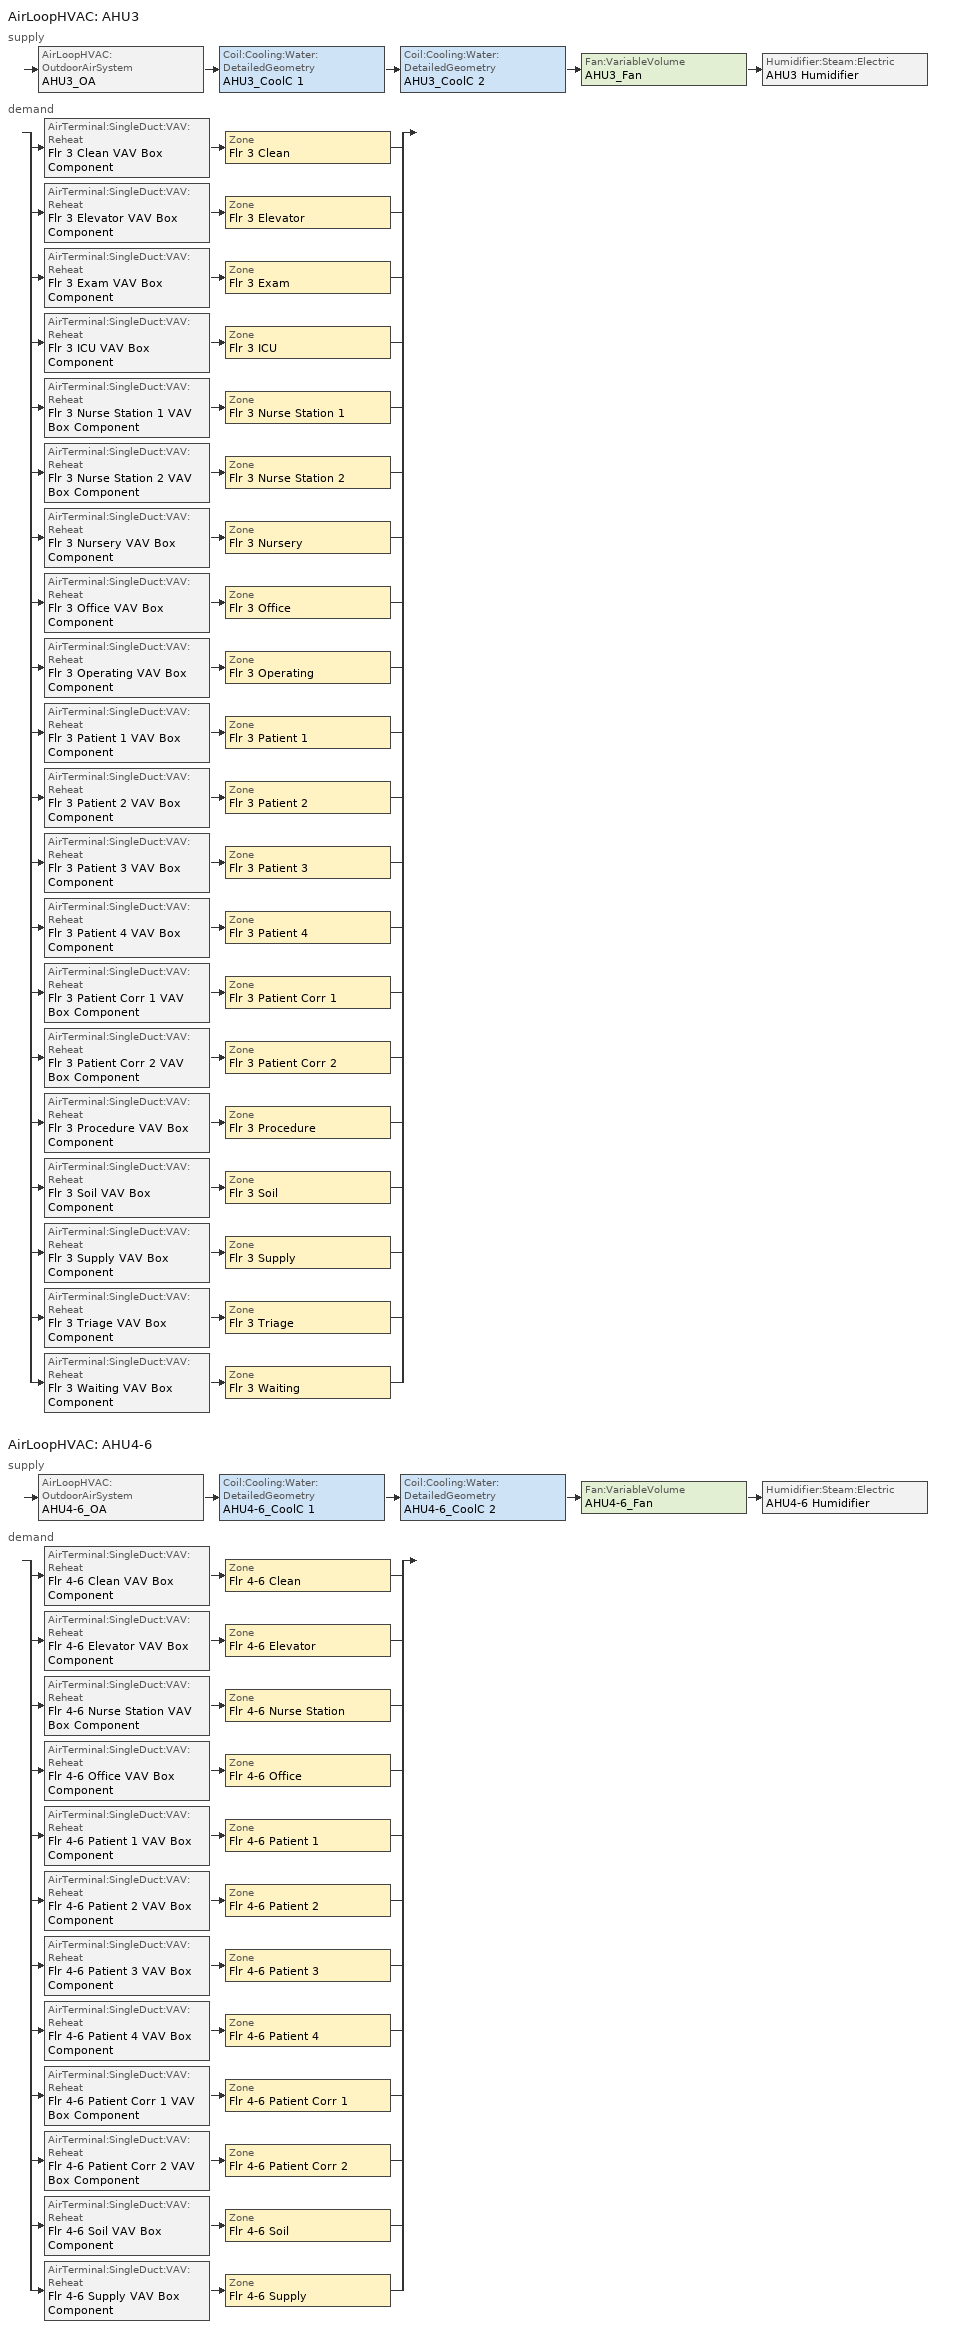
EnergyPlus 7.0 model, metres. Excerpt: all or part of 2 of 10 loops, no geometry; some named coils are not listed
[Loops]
AirLoopHVAC 'AHU3'
 supply: AirLoopHVAC:OutdoorAirSystem 'AHU3_OA' > Coil:Cooling:Water:DetailedGeometry 'AHU3_CoolC 1' > Coil:Cooling:Water:DetailedGeometry 'AHU3_CoolC 2' > Fan:VariableVolume 'AHU3_Fan' > Humidifier:Steam:Electric 'AHU3 Humidifier'
 demand: split
  | AirTerminal:SingleDuct:VAV:Reheat 'Flr 3 Clean VAV Box Component' > Zone 'Flr 3 Clean'
  | AirTerminal:SingleDuct:VAV:Reheat 'Flr 3 Elevator VAV Box Component' > Zone 'Flr 3 Elevator'
  | AirTerminal:SingleDuct:VAV:Reheat 'Flr 3 Exam VAV Box Component' > Zone 'Flr 3 Exam'
  | AirTerminal:SingleDuct:VAV:Reheat 'Flr 3 ICU VAV Box Component' > Zone 'Flr 3 ICU'
  | AirTerminal:SingleDuct:VAV:Reheat 'Flr 3 Nurse Station 1 VAV Box Component' > Zone 'Flr 3 Nurse Station 1'
  | AirTerminal:SingleDuct:VAV:Reheat 'Flr 3 Nurse Station 2 VAV Box Component' > Zone 'Flr 3 Nurse Station 2'
  | AirTerminal:SingleDuct:VAV:Reheat 'Flr 3 Nursery VAV Box Component' > Zone 'Flr 3 Nursery'
  | AirTerminal:SingleDuct:VAV:Reheat 'Flr 3 Office VAV Box Component' > Zone 'Flr 3 Office'
  | AirTerminal:SingleDuct:VAV:Reheat 'Flr 3 Operating VAV Box Component' > Zone 'Flr 3 Operating'
  | AirTerminal:SingleDuct:VAV:Reheat 'Flr 3 Patient 1 VAV Box Component' > Zone 'Flr 3 Patient 1'
  | AirTerminal:SingleDuct:VAV:Reheat 'Flr 3 Patient 2 VAV Box Component' > Zone 'Flr 3 Patient 2'
  | AirTerminal:SingleDuct:VAV:Reheat 'Flr 3 Patient 3 VAV Box Component' > Zone 'Flr 3 Patient 3'
  | AirTerminal:SingleDuct:VAV:Reheat 'Flr 3 Patient 4 VAV Box Component' > Zone 'Flr 3 Patient 4'
  | AirTerminal:SingleDuct:VAV:Reheat 'Flr 3 Patient Corr 1 VAV Box Component' > Zone 'Flr 3 Patient Corr 1'
  | AirTerminal:SingleDuct:VAV:Reheat 'Flr 3 Patient Corr 2 VAV Box Component' > Zone 'Flr 3 Patient Corr 2'
  | AirTerminal:SingleDuct:VAV:Reheat 'Flr 3 Procedure VAV Box Component' > Zone 'Flr 3 Procedure'
  | AirTerminal:SingleDuct:VAV:Reheat 'Flr 3 Soil VAV Box Component' > Zone 'Flr 3 Soil'
  | AirTerminal:SingleDuct:VAV:Reheat 'Flr 3 Supply VAV Box Component' > Zone 'Flr 3 Supply'
  | AirTerminal:SingleDuct:VAV:Reheat 'Flr 3 Triage VAV Box Component' > Zone 'Flr 3 Triage'
  | AirTerminal:SingleDuct:VAV:Reheat 'Flr 3 Waiting VAV Box Component' > Zone 'Flr 3 Waiting'
AirLoopHVAC 'AHU4-6'
 supply: AirLoopHVAC:OutdoorAirSystem 'AHU4-6_OA' > Coil:Cooling:Water:DetailedGeometry 'AHU4-6_CoolC 1' > Coil:Cooling:Water:DetailedGeometry 'AHU4-6_CoolC 2' > Fan:VariableVolume 'AHU4-6_Fan' > Humidifier:Steam:Electric 'AHU4-6 Humidifier'
 demand: split
  | AirTerminal:SingleDuct:VAV:Reheat 'Flr 4-6 Clean VAV Box Component' > Zone 'Flr 4-6 Clean'
  | AirTerminal:SingleDuct:VAV:Reheat 'Flr 4-6 Elevator VAV Box Component' > Zone 'Flr 4-6 Elevator'
  | AirTerminal:SingleDuct:VAV:Reheat 'Flr 4-6 Nurse Station VAV Box Component' > Zone 'Flr 4-6 Nurse Station'
  | AirTerminal:SingleDuct:VAV:Reheat 'Flr 4-6 Office VAV Box Component' > Zone 'Flr 4-6 Office'
  | AirTerminal:SingleDuct:VAV:Reheat 'Flr 4-6 Patient 1 VAV Box Component' > Zone 'Flr 4-6 Patient 1'
  | AirTerminal:SingleDuct:VAV:Reheat 'Flr 4-6 Patient 2 VAV Box Component' > Zone 'Flr 4-6 Patient 2'
  | AirTerminal:SingleDuct:VAV:Reheat 'Flr 4-6 Patient 3 VAV Box Component' > Zone 'Flr 4-6 Patient 3'
  | AirTerminal:SingleDuct:VAV:Reheat 'Flr 4-6 Patient 4 VAV Box Component' > Zone 'Flr 4-6 Patient 4'
  | AirTerminal:SingleDuct:VAV:Reheat 'Flr 4-6 Patient Corr 1 VAV Box Component' > Zone 'Flr 4-6 Patient Corr 1'
  | AirTerminal:SingleDuct:VAV:Reheat 'Flr 4-6 Patient Corr 2 VAV Box Component' > Zone 'Flr 4-6 Patient Corr 2'
  | AirTerminal:SingleDuct:VAV:Reheat 'Flr 4-6 Soil VAV Box Component' > Zone 'Flr 4-6 Soil'
  | AirTerminal:SingleDuct:VAV:Reheat 'Flr 4-6 Supply VAV Box Component' > Zone 'Flr 4-6 Supply'
[Sizing:Zone] Zone Cooling Design Supply Air Temperature {C}=14; Zone Heating Design Supply Air Temperature {C}=30; Zone Cooling Design Supply Air Humidity Ratio {kg-H20/kg-air}=0.0085; Zone Heating Design Supply Air Humidity Ratio {kg-H20/kg-air}=0.008; Cooling Minimum Air Flow Fraction=0; Heating Design Air Flow Method {Flow/Zone | DesignDay}=DesignDay; Heating Design Air Flow Rate=0; Design Zone Air Distribution Effectiveness in Cooling Mode=1; Design Zone Air Distribution Effectiveness in Heating Mode=1
Name | Design Specification Outdoor Air Object | Cooling Design Air Flow Method {Flow/Zone | DesignDay | DesignDayWithLimit} | Cooling Minimum Air Flow
Flr 3 Clean | Flr 3 Clean OA Design Spec | DesignDayWithLimit | 0.137258
Flr 3 Elevator | Flr 3 Elevator OA Design Spec | DesignDay
Flr 3 Exam | Flr 3 Exam OA Design Spec | DesignDayWithLimit | 1.16595
Flr 3 ICU | Flr 3 ICU OA Design Spec | DesignDayWithLimit | 0.660726
Flr 3 Nurse Station 1 | Flr 3 Nurse Station 1 OA Design Spec | DesignDay
Flr 3 Nurse Station 2 | Flr 3 Nurse Station 2 OA Design Spec | DesignDay
Flr 3 Nursery | Flr 3 Nursery OA Design Spec | DesignDayWithLimit | 0.311485
Flr 3 Office | Flr 3 Office OA Design Spec | DesignDay
Flr 3 Operating | Flr 3 Operating OA Design Spec | DesignDayWithLimit | 2.83168
Flr 3 Patient 1 | Flr 3 Patient 1 OA Design Spec | DesignDayWithLimit | 0.786579
Flr 3 Patient 2 | Flr 3 Patient 2 OA Design Spec | DesignDayWithLimit | 0.786579
Flr 3 Patient 3 | Flr 3 Patient 3 OA Design Spec | DesignDayWithLimit | 0.621397
Flr 3 Patient 4 | Flr 3 Patient 4 OA Design Spec | DesignDayWithLimit | 0.621397
Flr 3 Patient Corr 1 | Flr 3 Patient Corr 1 OA Design Spec | DesignDayWithLimit | 0.431373
Flr 3 Patient Corr 2 | Flr 3 Patient Corr 2 OA Design Spec | DesignDayWithLimit | 0.431373
Flr 3 Procedure | Flr 3 Procedure OA Design Spec | DesignDayWithLimit | 0.679604
Flr 3 Soil | Flr 3 Soil OA Design Spec | DesignDayWithLimit | 0.746464
Flr 3 Supply | Flr 3 Supply OA Design Spec | DesignDayWithLimit | 0.949432
Flr 3 Triage | Flr 3 Triage OA Design Spec | DesignDayWithLimit | 1.17987
Flr 3 Waiting | Flr 3 Waiting OA Design Spec | DesignDay
Flr 4-6 Clean | Flr 4-6 Clean OA Design Spec | DesignDayWithLimit | 0.137258
Flr 4-6 Elevator | Flr 4-6 Elevator OA Design Spec | DesignDay
Flr 4-6 Nurse Station | Flr 4-6 Nurse Station OA Design Spec | DesignDay
Flr 4-6 Office | Flr 4-6 Office OA Design Spec | DesignDay
Flr 4-6 Patient 1 | Flr 4-6 Patient 1 OA Design Spec | DesignDayWithLimit | 0.786579
Flr 4-6 Patient 2 | Flr 4-6 Patient 2 OA Design Spec | DesignDayWithLimit | 0.786579
Flr 4-6 Patient 3 | Flr 4-6 Patient 3 OA Design Spec | DesignDayWithLimit | 0.621397
Flr 4-6 Patient 4 | Flr 4-6 Patient 4 OA Design Spec | DesignDayWithLimit | 0.621397
Flr 4-6 Patient Corr 1 | Flr 4-6 Patient Corr 1 OA Design Spec | DesignDayWithLimit | 0.431373
Flr 4-6 Patient Corr 2 | Flr 4-6 Patient Corr 2 OA Design Spec | DesignDayWithLimit | 0.431373
Flr 4-6 Soil | Flr 4-6 Soil OA Design Spec | DesignDayWithLimit | 0.746464
Flr 4-6 Supply | Flr 4-6 Supply OA Design Spec | DesignDayWithLimit | 0.949432
[DesignSpecification:OutdoorAir] Outdoor Air Flow Air Changes per Hour {1/hr}=0
Name | Outdoor Air Method | Outdoor Air Flow Per Person {m3/s-person} | Outdoor Air Flow Per Zone Floor Area {m3/s-m2} | Outdoor Air Flow Per Zone {m3/s}
Flr 3 Clean OA Design Spec; Flr 3 Elevator OA Design Spec; Flr 3 Exam OA Design Spec; Flr 3 Nurse Station 1 OA Design Spec; Flr 3 Nurse Station 2 OA Design Spec; Flr 3 Office OA Design Spec; Flr 3 Soil OA Design Spec; Flr 3 Waiting OA Design Spec; Flr 4-6 Clean OA Design Spec; Flr 4-6 Elevator OA Design Spec; Flr 4-6 Nurse Station OA Design Spec; Flr 4-6 Office OA Design Spec; Flr 4-6 Soil OA Design Spec | Sum | 0.00236 | 0.000305 | 0
Flr 3 ICU OA Design Spec | Flow/Zone | 0 | 0 | 0.297327
Flr 3 Nursery OA Design Spec | Flow/Zone | 0 | 0 | 0.140168
Flr 3 Operating OA Design Spec | Flow/Zone | 0 | 0 | 0.509726
Flr 3 Patient 1 OA Design Spec; Flr 3 Patient 2 OA Design Spec; Flr 4-6 Patient 1 OA Design Spec; Flr 4-6 Patient 2 OA Design Spec | Flow/Zone | 0 | 0 | 0.707921
Flr 3 Patient 3 OA Design Spec; Flr 3 Patient 4 OA Design Spec; Flr 4-6 Patient 3 OA Design Spec; Flr 4-6 Patient 4 OA Design Spec | Flow/Zone | 0 | 0 | 0.559258
Flr 3 Patient Corr 1 OA Design Spec; Flr 3 Patient Corr 2 OA Design Spec; Flr 4-6 Patient Corr 1 OA Design Spec; Flr 4-6 Patient Corr 2 OA Design Spec | Flow/Zone | 0 | 0 | 0.0947534
Flr 3 Procedure OA Design Spec | Flow/Zone | 0 | 0 | 0.152911
Flr 3 Supply OA Design Spec; Flr 4-6 Supply OA Design Spec | Flow/Zone | 0 | 0 | 0.208549
Flr 3 Triage OA Design Spec | Flow/Zone | 0 | 0 | 1.27426
[ZoneControl:Thermostat] Control Type Schedule=Dual Zone Control Type Sched
Name | Zone | Control 1
Flr 3 Clean Thermostat | Flr 3 Clean | Flr 3 Clean DualSPSched
Flr 3 Elevator Thermostat | Flr 3 Elevator | Flr 3 Elevator DualSPSched
Flr 3 Exam Thermostat | Flr 3 Exam | Flr 3 Exam DualSPSched
Flr 3 ICU Thermostat | Flr 3 ICU | Flr 3 ICU DualSPSched
Flr 3 Nurse Station 1 Thermostat | Flr 3 Nurse Station 1 | Flr 3 Nurse Station 1 DualSPSched
Flr 3 Nurse Station 2 Thermostat | Flr 3 Nurse Station 2 | Flr 3 Nurse Station 2 DualSPSched
Flr 3 Nursery Thermostat | Flr 3 Nursery | Flr 3 Nursery DualSPSched
Flr 3 Office Thermostat | Flr 3 Office | Flr 3 Office DualSPSched
Flr 3 Operating Thermostat | Flr 3 Operating | Flr 3 Operating DualSPSched
Flr 3 Patient 1 Thermostat | Flr 3 Patient 1 | Flr 3 Patient 1 DualSPSched
Flr 3 Patient 2 Thermostat | Flr 3 Patient 2 | Flr 3 Patient 2 DualSPSched
Flr 3 Patient 3 Thermostat | Flr 3 Patient 3 | Flr 3 Patient 3 DualSPSched
Flr 3 Patient 4 Thermostat | Flr 3 Patient 4 | Flr 3 Patient 4 DualSPSched
Flr 3 Patient Corr 1 Thermostat | Flr 3 Patient Corr 1 | Flr 3 Patient Corr 1 DualSPSched
Flr 3 Patient Corr 2 Thermostat | Flr 3 Patient Corr 2 | Flr 3 Patient Corr 2 DualSPSched
Flr 3 Procedure Thermostat | Flr 3 Procedure | Flr 3 Procedure DualSPSched
Flr 3 Soil Thermostat | Flr 3 Soil | Flr 3 Soil DualSPSched
Flr 3 Supply Thermostat | Flr 3 Supply | Flr 3 Supply DualSPSched
Flr 3 Triage Thermostat | Flr 3 Triage | Flr 3 Triage DualSPSched
Flr 3 Waiting Thermostat | Flr 3 Waiting | Flr 3 Waiting DualSPSched
Flr 4-6 Clean Thermostat | Flr 4-6 Clean | Flr 4-6 Clean DualSPSched
Flr 4-6 Elevator Thermostat | Flr 4-6 Elevator | Flr 4-6 Elevator DualSPSched
Flr 4-6 Nurse Station Thermostat | Flr 4-6 Nurse Station | Flr 4-6 Nurse Station DualSPSched
Flr 4-6 Office Thermostat | Flr 4-6 Office | Flr 4-6 Office DualSPSched
Flr 4-6 Patient 1 Thermostat | Flr 4-6 Patient 1 | Flr 4-6 Patient 1 DualSPSched
Flr 4-6 Patient 2 Thermostat | Flr 4-6 Patient 2 | Flr 4-6 Patient 2 DualSPSched
Flr 4-6 Patient 3 Thermostat | Flr 4-6 Patient 3 | Flr 4-6 Patient 3 DualSPSched
Flr 4-6 Patient 4 Thermostat | Flr 4-6 Patient 4 | Flr 4-6 Patient 4 DualSPSched
Flr 4-6 Patient Corr 1 Thermostat | Flr 4-6 Patient Corr 1 | Flr 4-6 Patient Corr 1 DualSPSched
Flr 4-6 Patient Corr 2 Thermostat | Flr 4-6 Patient Corr 2 | Flr 4-6 Patient Corr 2 DualSPSched
Flr 4-6 Soil Thermostat | Flr 4-6 Soil | Flr 4-6 Soil DualSPSched
Flr 4-6 Supply Thermostat | Flr 4-6 Supply | Flr 4-6 Supply DualSPSched
[ThermostatSetpoint:DualSetpoint]
Name | Heating Setpoint Temperature Schedule | Cooling Setpoint Temperature Schedule
Flr 3 Clean DualSPSched; Flr 3 Elevator DualSPSched; Flr 3 ICU DualSPSched; Flr 3 Nurse Station 1 DualSPSched; Flr 3 Nurse Station 2 DualSPSched; Flr 3 Nursery DualSPSched; Flr 3 Patient 1 DualSPSched; Flr 3 Patient 2 DualSPSched; Flr 3 Patient 3 DualSPSched; Flr 3 Patient 4 DualSPSched; Flr 3 Patient Corr 1 DualSPSched; Flr 3 Patient Corr 2 DualSPSched; Flr 3 Soil DualSPSched; Flr 3 Supply DualSPSched; Flr 3 Triage DualSPSched; Flr 3 Waiting DualSPSched; Flr 4-6 Clean DualSPSched; Flr 4-6 Elevator DualSPSched; Flr 4-6 Nurse Station DualSPSched; Flr 4-6 Patient 1 DualSPSched; Flr 4-6 Patient 2 DualSPSched; Flr 4-6 Patient 3 DualSPSched; Flr 4-6 Patient 4 DualSPSched; Flr 4-6 Patient Corr 1 DualSPSched; Flr 4-6 Patient Corr 2 DualSPSched; Flr 4-6 Soil DualSPSched; Flr 4-6 Supply DualSPSched | Heating_Tstat_24_7 | Cooling_Tstat_24_7
Flr 3 Exam DualSPSched; Flr 3 Office DualSPSched; Flr 3 Procedure DualSPSched; Flr 4-6 Office DualSPSched | Heating_Tstat_Office | Cooling_Tstat_Office
Flr 3 Operating DualSPSched | Heating_Tstat_OR | Cooling_Tstat_OR
[Zone equipment]
Flr 3 Clean: Flr 3 Clean VAV Box Component
Flr 3 Elevator: Flr 3 Elevator VAV Box Component
Flr 3 Exam: Flr 3 Exam VAV Box Component
Flr 3 ICU: Flr 3 ICU VAV Box Component
Flr 3 Nurse Station 1: Flr 3 Nurse Station 1 VAV Box Component
Flr 3 Nurse Station 2: Flr 3 Nurse Station 2 VAV Box Component
Flr 3 Nursery: Flr 3 Nursery VAV Box Component
Flr 3 Office: Flr 3 Office VAV Box Component
Flr 3 Operating: Flr 3 Operating VAV Box Component
Flr 3 Patient 1: Flr 3 Patient 1 VAV Box Component
Flr 3 Patient 2: Flr 3 Patient 2 VAV Box Component
Flr 3 Patient 3: Flr 3 Patient 3 VAV Box Component
Flr 3 Patient 4: Flr 3 Patient 4 VAV Box Component
Flr 3 Patient Corr 1: Flr 3 Patient Corr 1 VAV Box Component
Flr 3 Patient Corr 2: Flr 3 Patient Corr 2 VAV Box Component
Flr 3 Procedure: Flr 3 Procedure VAV Box Component
Flr 3 Soil: Flr 3 Soil VAV Box Component, Flr 3 Soil Exhaust Fan 1
Flr 3 Supply: Flr 3 Supply VAV Box Component
Flr 3 Triage: Flr 3 Triage VAV Box Component, Flr 3 Triage Exhaust Fan 1
Flr 3 Waiting: Flr 3 Waiting VAV Box Component
Flr 4-6 Clean: Flr 4-6 Clean VAV Box Component
Flr 4-6 Elevator: Flr 4-6 Elevator VAV Box Component
Flr 4-6 Nurse Station: Flr 4-6 Nurse Station VAV Box Component
Flr 4-6 Office: Flr 4-6 Office VAV Box Component
Flr 4-6 Patient 1: Flr 4-6 Patient 1 VAV Box Component
Flr 4-6 Patient 2: Flr 4-6 Patient 2 VAV Box Component
Flr 4-6 Patient 3: Flr 4-6 Patient 3 VAV Box Component
Flr 4-6 Patient 4: Flr 4-6 Patient 4 VAV Box Component
Flr 4-6 Patient Corr 1: Flr 4-6 Patient Corr 1 VAV Box Component
Flr 4-6 Patient Corr 2: Flr 4-6 Patient Corr 2 VAV Box Component
Flr 4-6 Soil: Flr 4-6 Soil VAV Box Component, Flr 4-6 Soil Exhaust Fan 1
Flr 4-6 Supply: Flr 4-6 Supply VAV Box Component
[AirTerminal:SingleDuct:VAV:Reheat] Availability Schedule=ALWAYS_ON; Maximum Air Flow Rate {m3/s}=AUTOSIZE; Maximum Hot Water or Steam Flow Rate {m3/s}=AUTOSIZE; Minimum Hot Water or Steam Flow Rate {m3/s}=0; Convergence Tolerance=0.001; Damper Heating Action=Reverse; Maximum Flow per Zone Floor Area during Reheat {m3/s-m2}=AUTOCALCULATE; Maximum Flow Fraction During Reheat=AUTOCALCULATE; Maximum Reheat Air Temperature {C}=50
Name | Zone Minimum Air Flow Input Method | Minimum Air Flow Fraction Schedule | Reheat Coil | Constant Minimum Air Flow Fraction
Flr 3 Clean VAV Box Component | Scheduled | VAV_BOX_SCH | Flr 3 Clean VAV Box Reheat Coil
Flr 3 Elevator VAV Box Component | Constant |  | Flr 3 Elevator VAV Box Reheat Coil | 0.3
Flr 3 Exam VAV Box Component | Scheduled | VAV_BOX_SCH | Flr 3 Exam VAV Box Reheat Coil
Flr 3 ICU VAV Box Component | Scheduled | VAV_BOX_SCH | Flr 3 ICU VAV Box Reheat Coil
Flr 3 Nurse Station 1 VAV Box Component | Constant |  | Flr 3 Nurse Station 1 VAV Box Reheat Coil | 0.3
Flr 3 Nurse Station 2 VAV Box Component | Constant |  | Flr 3 Nurse Station 2 VAV Box Reheat Coil | 0.3
Flr 3 Nursery VAV Box Component | Scheduled | VAV_BOX_SCH | Flr 3 Nursery VAV Box Reheat Coil
Flr 3 Office VAV Box Component | Constant |  | Flr 3 Office VAV Box Reheat Coil | 0.3
Flr 3 Operating VAV Box Component | Scheduled | VAV_BOX_SCH | Flr 3 Operating VAV Box Reheat Coil
Flr 3 Patient 1 VAV Box Component | Constant |  | Flr 3 Patient 1 VAV Box Reheat Coil | 1
Flr 3 Patient 2 VAV Box Component | Constant |  | Flr 3 Patient 2 VAV Box Reheat Coil | 1
Flr 3 Patient 3 VAV Box Component | Constant |  | Flr 3 Patient 3 VAV Box Reheat Coil | 1
Flr 3 Patient 4 VAV Box Component | Constant |  | Flr 3 Patient 4 VAV Box Reheat Coil | 1
Flr 3 Patient Corr 1 VAV Box Component | Constant |  | Flr 3 Patient Corr 1 VAV Box Reheat Coil | 1
Flr 3 Patient Corr 2 VAV Box Component | Constant |  | Flr 3 Patient Corr 2 VAV Box Reheat Coil | 1
Flr 3 Procedure VAV Box Component | Scheduled | VAV_BOX_SCH | Flr 3 Procedure VAV Box Reheat Coil
Flr 3 Soil VAV Box Component | Scheduled | VAV_BOX_SCH | Flr 3 Soil VAV Box Reheat Coil
Flr 3 Supply VAV Box Component | Scheduled | VAV_BOX_SCH | Flr 3 Supply VAV Box Reheat Coil
Flr 3 Triage VAV Box Component | Scheduled | VAV_BOX_SCH | Flr 3 Triage VAV Box Reheat Coil
Flr 3 Waiting VAV Box Component | Constant |  | Flr 3 Waiting VAV Box Reheat Coil | 0.3
Flr 4-6 Clean VAV Box Component | Scheduled | VAV_BOX_SCH | Flr 4-6 Clean VAV Box Reheat Coil
Flr 4-6 Elevator VAV Box Component | Constant |  | Flr 4-6 Elevator VAV Box Reheat Coil | 0.3
Flr 4-6 Nurse Station VAV Box Component | Constant |  | Flr 4-6 Nurse Station VAV Box Reheat Coil | 0.3
Flr 4-6 Office VAV Box Component | Constant |  | Flr 4-6 Office VAV Box Reheat Coil | 0.3
Flr 4-6 Patient 1 VAV Box Component | Constant |  | Flr 4-6 Patient 1 VAV Box Reheat Coil | 1
Flr 4-6 Patient 2 VAV Box Component | Constant |  | Flr 4-6 Patient 2 VAV Box Reheat Coil | 1
Flr 4-6 Patient 3 VAV Box Component | Constant |  | Flr 4-6 Patient 3 VAV Box Reheat Coil | 1
Flr 4-6 Patient 4 VAV Box Component | Constant |  | Flr 4-6 Patient 4 VAV Box Reheat Coil | 1
Flr 4-6 Patient Corr 1 VAV Box Component | Constant |  | Flr 4-6 Patient Corr 1 VAV Box Reheat Coil | 1
Flr 4-6 Patient Corr 2 VAV Box Component | Constant |  | Flr 4-6 Patient Corr 2 VAV Box Reheat Coil | 1
Flr 4-6 Soil VAV Box Component | Scheduled | VAV_BOX_SCH | Flr 4-6 Soil VAV Box Reheat Coil
Flr 4-6 Supply VAV Box Component | Scheduled | VAV_BOX_SCH | Flr 4-6 Supply VAV Box Reheat Coil
[Fan:ZoneExhaust] Availability Schedule=Hours_of_operation; Fan Efficiency=0.5; Pressure Rise {Pa}=187
Name | Maximum Flow Rate {m3/s} [*******]
Flr 3 Soil Exhaust Fan 1; Flr 4-6 Soil Exhaust Fan 1 | 0.7079
Flr 3 Triage Exhaust Fan 1 | 1.2743
[AirLoopHVAC] Design Supply Air Flow Rate {m3/s}=AUTOSIZE
AHU3; AHU4-6
[Controller:WaterCoil] Control Variable {Temperature | HumidityRatio | TemperatureAndHumidityRatio | Flow}=TemperatureAndHumidityRatio; Action {Normal | Reverse}=Reverse; Actuator Variable {Flow}=Flow; Maximum Actuated Flow {m3/s}=AUTOSIZE; Minimum Actuated Flow {m3/s}=0
AHU3_CoolC 1_Controller; AHU3_CoolC 2_Controller; AHU4-6_CoolC 1_Controller; AHU4-6_CoolC 2_Controller
[SetpointManager:Warmest] Control Variable { Temperature | Others}=Temperature; Minimum Setpoint Temperature {deg C}=12.8; Maximum Setpoint Temperature {deg C}=20; Strategy {MaximumTemperature | Others}=MaximumTemperature
Name | HVAC Air Loop | Setpoint Node or NodeList
AHU3 SAT Setpoint | AHU3 | AHU3 Supply Equipment Outlet Node
AHU4-6 SAT Setpoint | AHU4-6 | AHU4-6 Supply Equipment Outlet Node
[SetpointManager:SingleZone:Humidity:Maximum]
Name | Setpoint Node or NodeList
AHU3_CoolC 1 HUMRAT Setpoint | AHU3_CoolC 1-AHU3_CoolC 2Node
AHU3_CoolC 2 HUMRAT Setpoint | AHU3_CoolC 2-AHU3_FanNode
AHU4-6_CoolC 1 HUMRAT Setpoint | AHU4-6_CoolC 1-AHU4-6_CoolC 2Node
AHU4-6_CoolC 2 HUMRAT Setpoint | AHU4-6_CoolC 2-AHU4-6_FanNode
[SetpointManager:MixedAir]
Name | Control Variable {Temperature} | Setpoint Node or NodeList | Control Variable
AHU3_CoolC 1 SAT Manager | Temperature | AHU3_CoolC 1-AHU3_CoolC 2Node
AHU3_CoolC 2 SAT Manager | Temperature | AHU3_CoolC 2-AHU3_FanNode
AHU3 ERV Mixed Air Temp Manager |  | AHU3_OAOutside Air Heat Recovery-AHU3_OA_HeatC 1Node | Temperature
AHU4-6_CoolC 1 SAT Manager | Temperature | AHU4-6_CoolC 1-AHU4-6_CoolC 2Node
AHU4-6_CoolC 2 SAT Manager | Temperature | AHU4-6_CoolC 2-AHU4-6_FanNode
AHU4-6 ERV Mixed Air Temp Manager |  | AHU4-6_OAOutside Air Heat Recovery-AHU4-6_OA_HeatC 1Node | Temperature
[SetpointManager:SingleZone:Humidity:Minimum]
Name | Setpoint Node or NodeList
AHU3 Humidifier HUMRAT Setpoint | AHU3 Supply Equipment Outlet Node
AHU4-6 Humidifier HUMRAT Setpoint | AHU4-6 Supply Equipment Outlet Node
[Sizing:System] Type Of Load To Size On=SENSIBLE; Design Outdoor Air Flow Rate {m3/s}=AUTOSIZE; Minimum System Air Flow Ratio=1; Preheat Design Temperature {C}=7; Preheat Design Humidity Ratio {kg-H2O/kg-air}=0.008; Precool Design Temperature {C}=12.8; Precool Design Humidity Ratio {kg-H2O/kg-air}=0.008; Central Cooling Design Supply Air Temperature {C}=12.8; Central Heating Design Supply Air Temperature {C}=12.8; Sizing Option {Coincident | NonCoincident}=NonCoincident; 100% Outdoor Air in Cooling {Yes | No}=No; 100% Outdoor Air in Heating {Yes | No}=No; Central Cooling Design Supply Air Humidity Ratio {kg-H2O/kg-air}=0.0085; Central Heating Design Supply Air Humidity Ratio {kg-H2O/kg-air}=0.008; Cooling Design Air Flow Method=DesignDay; Cooling Design Air Flow Rate {m3/s}=0; Heating Design Air Flow Method=DesignDay; Heating Design Air Flow Rate {m3/s}=0; System Outdoor Air Method { ZoneSum | VentilationRateProcedure }=VentilationRateProcedure
AHU3; AHU4-6
[Controller:OutdoorAir] Minimum Outdoor Air Flow Rate {m3/s}=0; Maximum Outdoor Air Flow Rate {m3/s}=AUTOSIZE; Economizer Control Type=NoEconomizer; Economizer Control Action Type=ModulateFlow; Economizer Maximum Limit Dry-Bulb Temperature {C}=28; Economizer Maximum Limit Enthalpy {J/kg}=64000; Economizer Minimum Limit Dry-Bulb Temperature {C}=-100; Lockout Type=NoLockout; Minimum Limit Type=FixedMinimum; Minimum Outdoor Air Schedule=MinOA_Sched; High Humidity Control=No; Heat Recovery Bypass Control Type=BypassWhenOAFlowGreaterThanMinimum
AHU3_OA_Controller; AHU4-6_OA_Controller
[Coil:Cooling:Water:DetailedGeometry] Availability Schedule=ALWAYS_ON; Maximum Water Flow Rate {m3/s}=AUTOSIZE; Tube Outside Surface Area  {m2}=AUTOSIZE; Total Tube Inside Area {m2}=AUTOSIZE; Fin Surface Area {m2}=AUTOSIZE; Minimum Airflow Area {m2}=AUTOSIZE; Coil Depth {m}=AUTOSIZE; Fin Diameter {m}=AUTOSIZE; Fin Thickness {m}=0.0015; Tube Inside Diameter  {m}=0.01445; Tube Outside Diameter {m}=0.0159; Tube Thermal Conductivity {W/m-K}=386; Fin Thermal Conductivity {W/m-K}=204; Fin Spacing {m}=0.0018; Tube Depth Spacing {m}=0.026; Number of Tube Rows=6; Number of Tubes per Row=AUTOSIZE
AHU3_CoolC 1; AHU3_CoolC 2; AHU4-6_CoolC 1; AHU4-6_CoolC 2
[Fan:VariableVolume] Availability Schedule=HVACOperationSchd; Fan Efficiency=0.7; Pressure Rise {Pa}=1620; Maximum Flow Rate {m3/s}=AUTOSIZE; Fan Power Minimum Flow Rate Input Method {Fraction | FixedFlowRate}=Fraction; Fan Power Minimum Flow Fraction=0.6; Motor Efficiency=0.95; Motor In Airstream Fraction=1; Fan Coefficient 1=0.0407599; Fan Coefficient 2=0.088045; Fan Coefficient 3=-0.0729261; Fan Coefficient 4=0.94374; Fan Coefficient 5=0
AHU3_Fan; AHU4-6_Fan
[Humidifier:Steam:Electric] Availability Schedule=ALWAYS_ON; Rated Capacity m3/s=0.000372; Rated Power W=1000000; Rated Fan Power W=0; Standby Power W=0
AHU3 Humidifier; AHU4-6 Humidifier
[Schedule:Compact]
Hours_Of_Operation; HVACOperationSchd: On/Off, Through: 12/31, For: AllDays, Until: 24:00, 1
Always_On; MinOA_Sched: Fraction, Through: 12/31, For: AllDays, Until: 24:00, 1
Dual Zone Control Type Sched: Control Type, Through: 12/31, For: AllDays, Until: 24:00, 4
Heating_Tstat_24_7: Temperature, Through: 12/31, For: AllDays, Until: 24:00, 21.1
Cooling_Tstat_24_7: Temperature, Through: 12/31, For: AllDays, Until: 24:00, 22.2
Heating_Tstat_Office: Temperature, Through: 12/31, For: Saturday, Until: 06:00, 18.3, Until: 17:00, 21.1, Until: 24:00, 18.3, For: Sunday, Until: 24:00, 18.3, For: AllOtherDays, Until: 05:00, 18.3, Until: 20:00, 21.1, Until: 24:00, 18.3
Cooling_Tstat_Office: Temperature, Through: 12/31, For: Saturday, Until: 06:00, 25, Until: 17:00, 22.2, Until: 24:00, 25, For: Sunday, Until: 24:00, 25, For: AllOtherDays, Until: 05:00, 25, Until: 20:00, 22.2, Until: 24:00, 25
Heating_Tstat_OR: Temperature, Through: 12/31, For: AllDays, Until: 06:00, 15, Until: 18:00, 18.3, Until: 24:00, 15
Cooling_Tstat_OR: Temperature, Through: 12/31, For: AllDays, Until: 06:00, 23.3, Until: 18:00, 20, Until: 24:00, 23.3
VAV_Box_Sch: Fraction, Through: 12/31, For: AllDays, Until: 06:00, 0.3, Until: 18:00, 1, Until: 24:00, 0.3
